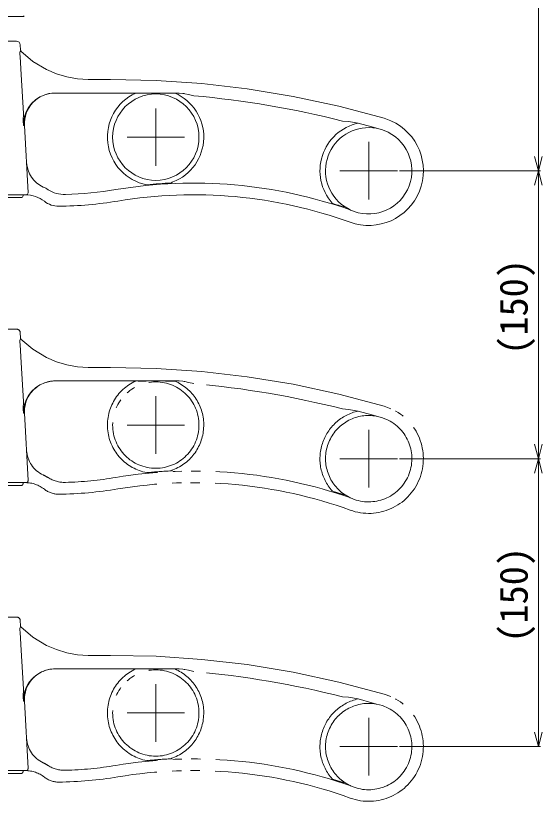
# Model space of a CAD drawing. Units: millimetres, scale not verified. Extents: x -2375 to -393, y -1680 to 1520.
# Drawn here: x -1370.7 to -1096.1, y -231.6 to 177.6 of the extents above; entities that cross this region are included whole.
import ezdxf
from ezdxf.enums import TextEntityAlignment as Align

# ---------------------------------------------------------------- set-up
doc = ezdxf.new("R2010")
doc.units = ezdxf.units.MM
doc.header["$LTSCALE"] = 8
doc.linetypes.add('CHAIN2', pattern=[12, 9, -1, 1, -1])
doc.linetypes.add('DOUBLE_CHAIN2', pattern=[12.8, 9, -1, 0.6, -0.6, 0.6, -1])
for name, color, linetype, lineweight in [('0-3_YKK_D', 6, 'Continuous', 9), ('0-4_YKK_13', 4, 'Continuous', 9), ('0-5_YKK_12', 2, 'CHAIN2', 9)]:
    doc.layers.add(name, color=color, linetype=linetype, lineweight=lineweight)
doc.styles.add('ＭＳ ゴシック', font='')
doc.styles.get('ＭＳ ゴシック').set_extended_font_data('MS Gothic')

msp = doc.modelspace()

# ---------------------------------------------------------------- linework, layer by layer
at = {"layer": '0-3_YKK_D'}
for p, q in [((-1098.119, 689.356), (-1098.119, 104.356)), ((-1098.119, 96.856), (-1100.129, 104.356)), ((-1098.119, 96.856), (-1098.119, 104.356)), ((-1096.11, 104.356), (-1098.119, 96.856)), ((-1170.619, 96.856), (-1097.119, 96.856)), ((-1170.619, 96.856), (-1097.119, 96.856)), ((-1100.129, 89.356), (-1098.119, 96.856)), ((-1098.119, 96.856), (-1098.119, 89.356)), ((-1098.119, 96.856), (-1096.11, 89.356)), ((-1098.119, 89.356), (-1098.119, -45.644)), ((-1098.119, -53.144), (-1100.129, -45.644)), ((-1098.119, -53.144), (-1098.119, -45.644)), ((-1096.11, -45.644), (-1098.119, -53.144)), ((-1170.619, -53.144), (-1097.119, -53.144)), ((-1170.619, -53.144), (-1097.119, -53.144)), ((-1100.129, -60.644), (-1098.119, -53.144)), ((-1098.119, -53.144), (-1098.119, -60.644)), ((-1098.119, -53.144), (-1096.11, -60.644)), ((-1098.119, -60.644), (-1098.119, -195.644)), ((-1098.119, -203.144), (-1100.129, -195.644)), ((-1098.119, -203.144), (-1098.119, -195.644)), ((-1096.11, -195.644), (-1098.119, -203.144)), ((-1170.619, -203.144), (-1097.119, -203.144))]:
    msp.add_line(p, q, dxfattribs=at)
at = {"layer": '0-4_YKK_13'}
for p, q in [((-1366.657, 177.256), (-1367.106, 177.256)), ((-1376.093, 164.356), (-1370.253, 164.356)), ((-1368.256, 162.461), (-1368.113, 159.736)), ((-1367.849, 159.083), (-1367.955, 159.189)), ((-1332.873, 144.356), (-1321.224, 144.356)), ((-1285.494, 137.356), (-1350.15, 137.356)), ((-1306.771, 137.318), (-1302.621, 137.318)), ((-1292.617, 137.318), (-1287.731, 137.318)), ((-1178.609, 124.207), (-1175.012, 122.885)), ((-1302.303, 89.568), (-1302.16, 89.571)), ((-1365.242, 84.356), (-1376.119, 84.356)), ((-1367.849, 82.856), (-1376.093, 82.856)), ((-1366.851, 83.908), (-1366.874, 84.356)), ((-1205.676, 80.032), (-1204.421, 79.497)), ((-1178.609, -25.793), (-1175.012, -27.115)), ((-1302.303, -60.432), (-1302.16, -60.429)), ((-1205.676, -69.969), (-1204.421, -70.503)), ((-1367.849, -140.917), (-1367.955, -140.811)), ((-1178.609, -175.793), (-1175.012, -177.115)), ((-1302.303, -210.432), (-1302.16, -210.429)), ((-1205.676, -219.968), (-1204.421, -220.503))]:
    msp.add_line(p, q, dxfattribs=at)
at = {"layer": '0-4_YKK_13', "linetype": 'DOUBLE_CHAIN2'}
for p, q in [((-1376.093, 14.356), (-1370.253, 14.356)), ((-1368.256, 12.461), (-1368.113, 9.736)), ((-1332.873, -5.644), (-1321.224, -5.644)), ((-1285.494, -12.644), (-1350.15, -12.644)), ((-1306.771, -12.682), (-1302.621, -12.682)), ((-1292.617, -12.682), (-1287.731, -12.682)), ((-1366.084, -29.481), (-1366.532, -29.481)), ((-1364.244, -64.592), (-1366.084, -29.481)), ((-1365.242, -65.644), (-1376.119, -65.644)), ((-1367.849, -67.144), (-1376.093, -67.144)), ((-1366.851, -66.091), (-1366.874, -65.644)), ((-1376.093, -135.644), (-1370.253, -135.644)), ((-1368.256, -137.539), (-1368.113, -140.264)), ((-1332.873, -155.644), (-1321.224, -155.644)), ((-1285.494, -162.644), (-1350.15, -162.644)), ((-1306.771, -162.682), (-1302.621, -162.682)), ((-1292.617, -162.682), (-1287.731, -162.682)), ((-1366.084, -179.481), (-1366.532, -179.481)), ((-1364.244, -214.592), (-1366.084, -179.481)), ((-1365.242, -215.644), (-1376.119, -215.644)), ((-1366.851, -216.092), (-1366.874, -215.644)), ((-1367.849, -217.144), (-1376.093, -217.144))]:
    msp.add_line(p, q, dxfattribs=at)
at = {"layer": '0-4_YKK_13'}
for points in [[(-1367.106, 177.256), (-1367.605, 177.256), (-1367.968, 177.256), (-1369.491, 177.256), (-1372.193, 177.256), (-1376.043, 177.256)], [(-1367.955, 159.189), (-1368.003, 159.228), (-1368.186, 159.218), (-1368.37, 158.98), (-1368.496, 158.578), (-1368.518, 158.456), (-1368.553, 157.731), (-1368.339, 156.239)], [(-1368.339, 156.239), (-1367.759, 147.045), (-1366.516, 126.726)], [(-1367.955, 159.189), (-1361.684, 153.825), (-1354.622, 149.559), (-1349.45, 147.352), (-1344.048, 145.731), (-1338.515, 144.728), (-1332.873, 144.356), (-1332.873, 144.356)], [(-1321.224, 144.356), (-1297.424, 143.888), (-1273.651, 142.286), (-1249.987, 139.556), (-1225.963, 135.601), (-1202.141, 130.479), (-1178.609, 124.207)], [(-1350.15, 137.356), (-1352.8, 137.138), (-1355.512, 136.445), (-1358.069, 135.304), (-1360.362, 133.774), (-1362.376, 131.889), (-1363.962, 129.835), (-1365.21, 127.557), (-1366.056, 125.162), (-1366.498, 122.662), (-1366.532, 120.519)], [(-1285.494, 137.356), (-1283.527, 137.154), (-1282.804, 137.071)], [(-1277.811, 135.938), (-1277.838, 135.945), (-1280.568, 136.61), (-1282.519, 137.018), (-1282.804, 137.071)], [(-1366.516, 126.726), (-1366.7, 122.816), (-1366.535, 120.544), (-1366.532, 120.519)], [(-1364.244, 85.408), (-1366.084, 120.519), (-1366.532, 120.519)], [(-1182.579, 118.99), (-1182.586, 118.993), (-1182.614, 119.001), (-1182.709, 119.028), (-1183.139, 119.154), (-1184.953, 119.678), (-1192.114, 121.676), (-1197.094, 122.519), (-1200.239, 122.776), (-1200.265, 122.778)], [(-1176.48, 116.942), (-1179.424, 118.175), (-1182.579, 118.99)], [(-1365.045, 101.525), (-1365.013, 101.189), (-1365.012, 101.171)], [(-1288.674, 91.011), (-1289.002, 90.876), (-1289.217, 90.771), (-1289.355, 90.687), (-1289.478, 90.585), (-1289.512, 90.534), (-1289.525, 90.493)], [(-1200.454, 78.22), (-1199.971, 78.116), (-1199.734, 78.094), (-1199.654, 78.098), (-1199.583, 78.118), (-1199.552, 78.141), (-1199.537, 78.174), (-1199.542, 78.22), (-1199.583, 78.3), (-1199.797, 78.539), (-1200.906, 79.475), (-1198.937, 78.027), (-1196.825, 76.804), (-1196.281, 76.536)], [(-1195.974, 76.368), (-1195.976, 76.374), (-1195.988, 76.384), (-1196.025, 76.408), (-1196.204, 76.499), (-1196.281, 76.536)], [(-1367.849, 9.083), (-1367.955, 9.189), (-1368.003, 9.228), (-1368.186, 9.218), (-1368.37, 8.98), (-1368.496, 8.578), (-1368.518, 8.456), (-1368.553, 7.731), (-1368.339, 6.239)], [(-1367.955, 9.189), (-1361.684, 3.825), (-1354.622, -0.441), (-1349.45, -2.648), (-1344.048, -4.269), (-1338.515, -5.272), (-1332.873, -5.644), (-1332.873, -5.644)], [(-1368.339, 6.239), (-1367.759, -2.955), (-1366.516, -23.274)], [(-1321.224, -5.644), (-1297.424, -6.112), (-1273.651, -7.714), (-1249.987, -10.444), (-1225.963, -14.398), (-1202.141, -19.521), (-1178.609, -25.793)], [(-1350.15, -12.644), (-1352.8, -12.862), (-1355.512, -13.555), (-1358.069, -14.696), (-1360.362, -16.226), (-1362.376, -18.111), (-1363.962, -20.166), (-1365.21, -22.443), (-1366.056, -24.838), (-1366.498, -27.339), (-1366.532, -29.481)], [(-1285.494, -12.644), (-1283.527, -12.845), (-1282.804, -12.929)], [(-1277.811, -14.062), (-1277.838, -14.055), (-1280.568, -13.39), (-1282.519, -12.982), (-1282.804, -12.929)], [(-1366.516, -23.274), (-1366.7, -27.184), (-1366.535, -29.456), (-1366.532, -29.481)], [(-1182.579, -31.01), (-1182.586, -31.007), (-1182.614, -30.999), (-1182.709, -30.972), (-1183.139, -30.846), (-1184.953, -30.322), (-1192.114, -28.324), (-1197.094, -27.481), (-1200.239, -27.224), (-1200.265, -27.222)], [(-1176.48, -33.058), (-1179.424, -31.825), (-1182.579, -31.01)], [(-1365.045, -48.475), (-1365.013, -48.811), (-1365.012, -48.829)], [(-1288.674, -58.989), (-1289.002, -59.124), (-1289.217, -59.229), (-1289.355, -59.312), (-1289.478, -59.415), (-1289.512, -59.466), (-1289.525, -59.507)], [(-1200.906, -70.526), (-1198.937, -71.973), (-1196.825, -73.196), (-1196.281, -73.464)], [(-1200.454, -71.78), (-1199.971, -71.883), (-1199.734, -71.906), (-1199.654, -71.902), (-1199.583, -71.882), (-1199.552, -71.859), (-1199.537, -71.826), (-1199.542, -71.78), (-1199.583, -71.7), (-1199.797, -71.461), (-1200.906, -70.526)], [(-1195.974, -73.633), (-1195.976, -73.626), (-1195.988, -73.616), (-1196.025, -73.592), (-1196.204, -73.501), (-1196.281, -73.464)], [(-1367.955, -140.811), (-1368.003, -140.772), (-1368.186, -140.782), (-1368.37, -141.02), (-1368.496, -141.422), (-1368.518, -141.544), (-1368.553, -142.269), (-1368.339, -143.761)], [(-1367.955, -140.811), (-1361.684, -146.175), (-1354.622, -150.441), (-1349.45, -152.648), (-1344.048, -154.269), (-1338.515, -155.272), (-1332.873, -155.644), (-1332.873, -155.644)], [(-1368.339, -143.761), (-1367.759, -152.955), (-1366.516, -173.274)], [(-1321.224, -155.644), (-1297.424, -156.112), (-1273.651, -157.714), (-1249.987, -160.444), (-1225.963, -164.398), (-1202.141, -169.521), (-1178.609, -175.793)], [(-1350.15, -162.644), (-1352.8, -162.862), (-1355.512, -163.555), (-1358.069, -164.696), (-1360.362, -166.226), (-1362.376, -168.111), (-1363.962, -170.165), (-1365.21, -172.443), (-1366.056, -174.838), (-1366.498, -177.338), (-1366.532, -179.481)], [(-1285.494, -162.644), (-1283.527, -162.845), (-1282.804, -162.929)], [(-1277.811, -164.062), (-1277.838, -164.055), (-1280.568, -163.39), (-1282.519, -162.982), (-1282.804, -162.929)], [(-1366.516, -173.274), (-1366.7, -177.183), (-1366.535, -179.456), (-1366.532, -179.481)], [(-1182.579, -181.01), (-1182.586, -181.007), (-1182.614, -180.999), (-1182.709, -180.972), (-1183.139, -180.846), (-1184.953, -180.322), (-1192.114, -178.324), (-1197.094, -177.481), (-1200.239, -177.224), (-1200.265, -177.222)], [(-1176.48, -183.058), (-1179.424, -181.825), (-1182.579, -181.01)], [(-1365.045, -198.475), (-1365.013, -198.812), (-1365.012, -198.829)], [(-1288.674, -208.989), (-1289.002, -209.124), (-1289.217, -209.229), (-1289.355, -209.312), (-1289.478, -209.415), (-1289.512, -209.466), (-1289.525, -209.507)], [(-1200.454, -221.78), (-1199.971, -221.883), (-1199.734, -221.906), (-1199.654, -221.902), (-1199.583, -221.882), (-1199.552, -221.859), (-1199.537, -221.826), (-1199.542, -221.78), (-1199.583, -221.7), (-1199.797, -221.461), (-1200.906, -220.526), (-1198.937, -221.973), (-1196.825, -223.196), (-1196.281, -223.464)], [(-1195.974, -223.633), (-1195.976, -223.627), (-1195.988, -223.616), (-1196.025, -223.592), (-1196.204, -223.501), (-1196.281, -223.464)]]:
    msp.add_lwpolyline(points, dxfattribs=at)
msp.add_circle((-1297.619, 114.356), 22.5, dxfattribs=at)
at = {"layer": '0-4_YKK_13', "linetype": 'DOUBLE_CHAIN2'}
for centre in [(-1297.619, -35.644), (-1297.619, -185.644)]:
    msp.add_circle(centre, 22.5, dxfattribs=at)
at = {"layer": '0-4_YKK_13'}
for centre, radius, start, end in [((-1366.657, 177.756), 0.5, 270, 345.96375), ((-1370.253, 162.356), 2, 3, 90), ((-1367.14, 159.788), 1, 183, 224.86377), ((-1350.106, 121.356), 16, 90, 183), ((-1297.619, 114.356), 25.227, 114.46574, 259.29968), ((-1297.619, 114.356), 25, 290.96547, 66.7016), ((-1321.261, -355.144), 493, 75.79288, 84.94374), ((-1186.619, 96.856), 28.5, 250.12047, 65.96594), ((-1186.619, 96.856), 25.421, 102.48396, 221.44037), ((-1186.619, 96.856), 22.5, 79.65489, 230.58058), ((-1186.619, 96.856), 22.5, 244.56912, 63.21736), ((-1350.09, 101.953), 14.942, 183, 245.23448), ((-1277.921, -155.644), 246.058, 70.54668, 99.47287), ((-1277.921, -155.644), 246.41, 92.6992, 95.64517), ((-1365.59, 68.356), 22.058, 57.56998, 65.23448), ((-1345.211, 100.43), 15.942, 237.56998, 271.64983), ((-1350.336, 278.356), 193.942, 271.64983, 279.47287), ((-1367.849, 83.856), 1, 270, 3), ((-1365.59, 68.356), 16, 51.82387, 90), ((-1365.242, 85.356), 1, 270, 3), ((-1365.242, 84.167), 0.19, 82.95779, 89.96278), ((-1277.921, -155.644), 240, 70.12047, 99.47287), ((-1348.283, 90.367), 12, 231.82387, 270.62564), ((-1350.336, 278.356), 200, 270.62564, 279.47287), ((-1277.921, -155.644), 246.36, 71.67273, 72.64189)]:
    msp.add_arc(centre, radius, start, end, dxfattribs=at)
at = {"layer": '0-4_YKK_13', "linetype": 'DOUBLE_CHAIN2'}
for centre, radius, start, end in [((-1370.253, 12.356), 2, 3, 90), ((-1367.14, 9.788), 1, 183, 224.86377), ((-1350.106, -28.644), 16, 90, 183), ((-1297.619, -35.644), 25.227, 114.46574, 259.29968), ((-1297.619, -35.644), 25, 290.96547, 66.7016), ((-1321.261, -505.144), 493, 75.79288, 84.94374), ((-1186.619, -53.144), 25.421, 102.48396, 221.44037), ((-1186.619, -53.144), 28.5, 250.12047, 65.96594), ((-1186.619, -53.144), 22.5, 79.65489, 230.58058), ((-1186.619, -53.144), 22.5, 244.56912, 63.21736), ((-1350.09, -48.047), 14.942, 183, 245.23448), ((-1277.921, -305.644), 246.058, 70.54668, 99.47287), ((-1277.921, -305.644), 246.41, 92.6992, 95.64517), ((-1365.242, -64.644), 1, 270, 3), ((-1365.59, -81.644), 22.058, 57.56998, 65.23448), ((-1345.211, -49.57), 15.942, 237.56998, 271.64983), ((-1350.336, 128.356), 193.942, 271.64983, 279.47287), ((-1367.849, -66.144), 1, 270, 3), ((-1365.59, -81.644), 16, 51.82387, 90), ((-1365.242, -65.834), 0.19, 82.95779, 89.96278), ((-1348.283, -59.633), 12, 231.82387, 270.62564), ((-1350.336, 128.356), 200, 270.62564, 279.47287), ((-1277.921, -305.644), 240, 70.12047, 99.47287), ((-1277.921, -305.644), 246.36, 71.67273, 72.64189), ((-1370.253, -137.644), 2, 3, 90), ((-1367.14, -140.212), 1, 183, 224.86377), ((-1350.106, -178.644), 16, 90, 183), ((-1297.619, -185.644), 25.227, 114.46574, 259.29968), ((-1297.619, -185.644), 25, 290.96547, 66.7016), ((-1321.261, -655.144), 493, 75.79288, 84.94374), ((-1186.619, -203.144), 25.421, 102.48396, 221.44037), ((-1186.619, -203.144), 28.5, 250.12047, 65.96594), ((-1186.619, -203.144), 22.5, 79.65489, 230.58058), ((-1186.619, -203.144), 22.5, 244.56912, 63.21736), ((-1350.09, -198.047), 14.942, 183, 245.23448), ((-1365.59, -231.644), 22.058, 57.56998, 65.23448), ((-1277.921, -455.644), 246.058, 70.54668, 99.47287), ((-1277.921, -455.644), 246.41, 92.6992, 95.64517), ((-1367.849, -216.144), 1, 270, 3), ((-1365.59, -231.644), 16, 51.82387, 90), ((-1365.242, -214.644), 1, 270, 3), ((-1365.242, -215.833), 0.19, 82.95779, 89.96278), ((-1345.211, -199.57), 15.942, 237.56998, 271.64983), ((-1350.336, -21.644), 193.942, 271.64983, 279.47287), ((-1277.921, -455.644), 240, 70.12047, 99.47287), ((-1348.283, -209.633), 12, 231.82387, 270.62564), ((-1350.336, -21.644), 200, 270.62564, 279.47287), ((-1277.921, -455.644), 246.36, 71.67273, 72.64189)]:
    msp.add_arc(centre, radius, start, end, dxfattribs=at)
at = {"layer": '0-5_YKK_12'}
for p, q in [((-1297.619, 99.356), (-1297.619, 129.356)), ((-1312.619, 114.356), (-1282.619, 114.356)), ((-1186.619, 81.856), (-1186.619, 111.856)), ((-1201.619, 96.856), (-1171.619, 96.856)), ((-1297.619, -50.644), (-1297.619, -20.644)), ((-1312.619, -35.644), (-1282.619, -35.644)), ((-1186.619, -68.144), (-1186.619, -38.144)), ((-1201.619, -53.144), (-1171.619, -53.144)), ((-1297.619, -200.644), (-1297.619, -170.644)), ((-1312.619, -185.644), (-1282.619, -185.644)), ((-1186.619, -218.144), (-1186.619, -188.144)), ((-1201.619, -203.144), (-1171.619, -203.144))]:
    msp.add_line(p, q, dxfattribs=at)

# ---------------------------------------------------------------- texts
at = {"layer": '0-3_YKK_D', "color": 4, "style": 'ＭＳ ゴシック'}
for p in [(-1099.319, 0.976), (-1099.319, -149.024)]:
    msp.add_text('(150)', height=14.66, rotation=90, dxfattribs=at).set_placement(p, align=Align.BOTTOM_LEFT)

doc.saveas('drawing.dxf')
